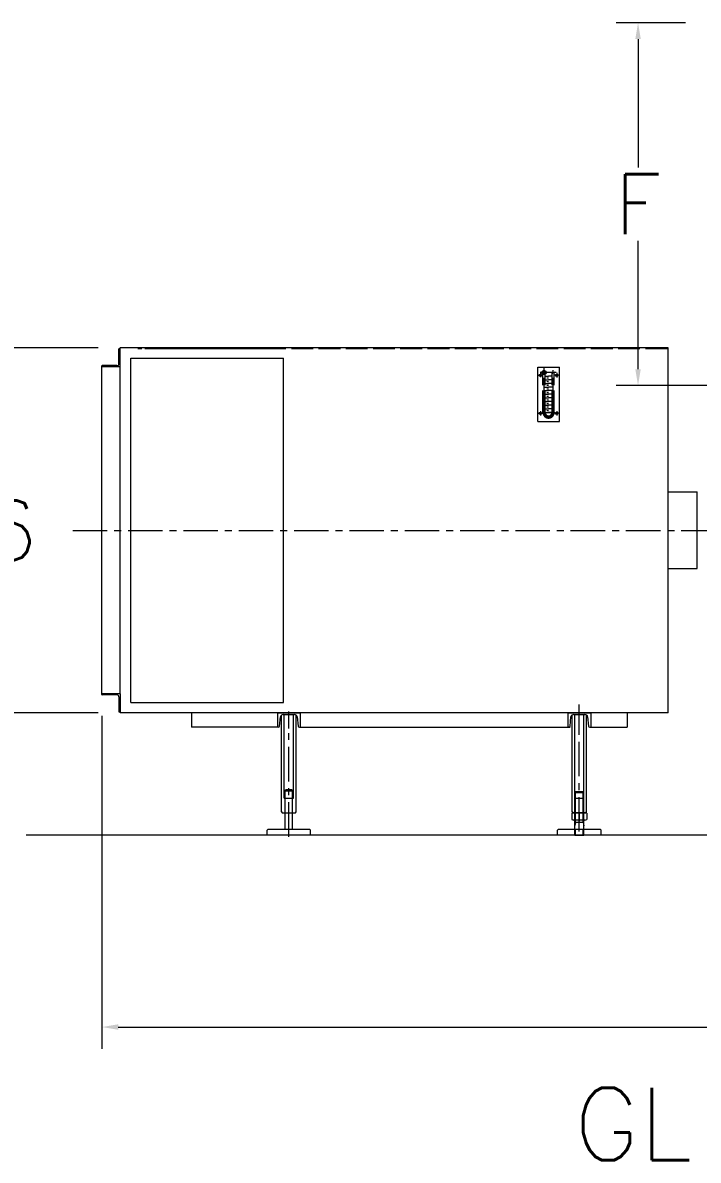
# Model space of a CAD drawing. Header units: millimetres. Extents: x 1925 to 561113, y 7411 to 433459.
# Drawn here: x 411635 to 458889, y 142071 to 221721 of the extents above; entities that cross this region are included whole.
import ezdxf

# ---------------------------------------------------------------- set-up
doc = ezdxf.new("R2010")
doc.units = ezdxf.units.MM
doc.header["$LTSCALE"] = 25.4
for name, pattern in [('ACAD_ISO02W100', [15, 12, -3]), ('CENTER', [50.8, 31.75, -6.35, 6.35, -6.35]), ('EB_DASHDOT', [39, 30, -3, 3, -3])]:
    doc.linetypes.add(name, pattern=pattern)
doc.layers.get('Defpoints').update_dxf_attribs({"lineweight": 5})
for name, color, linetype, lineweight in [('CAXA0', 7, 'Continuous', 5), ('CAXA1', 5, 'CENTER', 5), ('CAXA3', 7, 'Continuous', 5), ('虚线', 6, 'ACAD_ISO02W100', 5)]:
    doc.layers.add(name, color=color, linetype=linetype, lineweight=lineweight)
doc.styles.add('Roman', font='romans')
doc.styles.get("Standard").update_dxf_attribs({"font": 'arial.ttf'})
doc.dimstyles.new('ISO-25', dxfattribs={"dimscale": 30, "dimtxt": 38.1, "dimasz": 38.1, "dimexe": 50.8, "dimexo": 50.8, "dimgap": 15.875, "dimtad": 1, "dimtih": 1, "dimtoh": 1, "dimdec": 1, "dimlfac": 0.03937, "dimdsep": 46, "dimtxsty": 'Standard', "dimcen": 63.5, "dimclrd": 7, "dimclre": 7, "dimclrt": 7, "dimadec": 0, "dimazin": 0, "dimtfac": 1, "dimtdec": 1, "dimtmove": 0, "dimatfit": 3, "dimfxl": 25.4, "dimlwd": 5, "dimlwe": 5, "dimarcsym": 0})

# ---------------------------------------------------------------- blocks, each defined once
blk = doc.blocks.new('*D13')
at = {"color": 7, "linetype": 'Continuous', "lineweight": 5, "transparency": 16777216}
for p, q in [((416916, 198957), (403941, 198957)), ((405465, 197814), (405465, 188752)), ((405465, 174548), (405465, 183609)), ((416916, 173405), (403941, 173405))]:
    blk.add_line(p, q, dxfattribs=at)
at = {"color": 7, "transparency": 16777216}
for points in [[(405274, 197814), (405655, 197814), (405465, 198957)], [(405274, 174548), (405655, 174548), (405465, 173405)]]:
    blk.add_solid(points, dxfattribs=at)
at = {"layer": 'Defpoints', "color": 0, "transparency": 16777216}
for p in [(418440, 198957), (405465, 173405), (418440, 173405)]:
    blk.add_point(p, dxfattribs=at)
at = {"color": 7, "lineweight": 5, "transparency": 16777216, "insert": (405465, 186181), "char_height": 4191, "attachment_point": 5, "style": 'Roman'}
blk.add_mtext('1006', dxfattribs=at)
blk = doc.blocks.new('*D26')
at = {"color": 7, "linetype": 'Continuous', "lineweight": 5, "transparency": 16777216}
for p, q in [((511086, 174731), (511086, 149874)), ((417170, 173201), (417170, 149874)), ((418313, 151398), (509943, 151398))]:
    blk.add_line(p, q, dxfattribs=at)
at = {"color": 7, "transparency": 16777216}
for points in [[(418313, 151589), (418313, 151208), (417170, 151398)], [(509943, 151589), (509943, 151208), (511086, 151398)]]:
    blk.add_solid(points, dxfattribs=at)
at = {"layer": 'Defpoints', "color": 0, "transparency": 16777216}
for p in [(511086, 176255), (417170, 174725), (511086, 151398)]:
    blk.add_point(p, dxfattribs=at)
at = {"color": 7, "lineweight": 5, "transparency": 16777216, "insert": (464128, 153970), "char_height": 4191, "attachment_point": 5, "style": 'Roman'}
blk.add_mtext('B', dxfattribs=at)
blk = doc.blocks.new('*D23')
at = {"color": 7, "linetype": 'Continuous', "lineweight": 5, "transparency": 16777216}
for p, q in [((457995, 221721), (453155, 221721)), ((454679, 220578), (454679, 211593)), ((454679, 197464), (454679, 206449)), ((459982, 196321), (453155, 196321))]:
    blk.add_line(p, q, dxfattribs=at)
at = {"color": 7, "transparency": 16777216}
for points in [[(454488, 220578), (454869, 220578), (454679, 221721)], [(454488, 197464), (454869, 197464), (454679, 196321)]]:
    blk.add_solid(points, dxfattribs=at)
at = {"layer": 'Defpoints', "color": 0, "transparency": 16777216}
for p in [(459519, 221721), (454679, 196321), (461506, 196321)]:
    blk.add_point(p, dxfattribs=at)
at = {"color": 7, "lineweight": 5, "transparency": 16777216, "insert": (454679, 209021), "char_height": 4191, "attachment_point": 5, "style": 'Roman'}
blk.add_mtext('F', dxfattribs=at)

msp = doc.modelspace()

# ---------------------------------------------------------------- linework, layer by layer
at = {"color": 7, "lineweight": 5}
for p, q in [((418439.97, 174725.34), (418439.97, 198956.89)), ((456793.9, 198956.89), (418439.97, 198956.89)), ((420263.71, 198956.89), (418439.97, 198956.89)), ((423176.28, 198956.89), (423176.28, 198958.41)), ((456793.9, 173398.19), (456793.9, 198950.54)), ((417169.98, 174725.34), (417169.98, 197636.1)), ((419201.21, 174115.74), (419201.21, 198245.69)), ((419201.21, 198245.69), (429869.18, 198245.69)), ((429869.18, 174115.74), (429869.18, 198245.69)), ((447659.66, 194054.7), (447659.66, 197610.7)), ((447659.66, 194054.7), (447659.66, 197610.7)), ((447659.66, 193800.7), (447659.66, 197610.7)), ((447659.66, 197610.7), (449183.66, 197610.7)), ((449183.66, 193800.7), (449183.66, 197610.7)), ((447659.66, 193800.7), (449183.66, 193800.7)), ((456793.9, 188880.33), (458825.85, 188880.33)), ((458825.85, 183495.54), (458825.85, 188880.33)), ((456793.9, 183495.54), (458825.85, 183495.54)), ((418439.97, 174725.34), (418439.97, 173404.54)), ((419201.21, 174115.74), (429869.18, 174115.74)), ((422528.58, 173404.54), (418439.97, 173404.54)), ((456793.9, 173404.54), (422528.58, 173404.54)), ((430004.59, 173404.54), (422655.58, 173404.54)), ((423430.53, 173405.71), (423430.53, 172389.71)), ((429742.17, 166456.61), (429742.17, 173244.59)), ((429932.67, 167421.81), (429932.67, 173283.79)), ((430567.67, 167421.81), (430567.67, 173283.79)), ((430758.17, 166456.61), (430758.17, 173244.97)), ((450062.13, 166456.61), (450062.13, 173244.59)), ((450252.63, 167421.81), (450252.63, 173283.79)), ((450887.63, 167421.81), (450887.63, 173283.79)), ((451078.13, 166456.61), (451078.13, 173244.97)), ((453910.47, 173405.71), (453910.47, 172389.71)), ((429508.76, 172389.71), (423430.53, 172389.71)), ((430992.07, 172389.71), (449925.24, 172389.71)), ((451370.47, 172389.71), (453910.47, 172389.71)), ((429932.67, 167421.81), (430567.67, 167421.81)), ((429996.17, 167948.96), (430046.97, 167999.76)), ((429996.17, 165231.17), (429996.17, 167948.96)), ((429996.17, 167948.96), (430504.17, 167948.96)), ((430453.37, 167999.76), (430046.97, 167999.76)), ((430504.17, 167948.96), (430453.37, 167999.76)), ((430504.17, 165231.17), (430504.17, 167948.96)), ((450252.63, 167421.81), (450887.63, 167421.81)), ((450265.33, 164818.42), (450265.33, 167828.31)), ((450836.83, 167866.41), (450303.43, 167866.41)), ((450874.93, 164818.42), (450874.93, 167828.31)), ((429742.17, 166456.61), (429792.97, 166405.81)), ((429792.97, 166405.81), (430707.37, 166405.81)), ((430707.37, 166405.81), (430758.17, 166456.61)), ((450062.13, 166456.61), (450112.93, 166405.81)), ((450112.93, 166405.81), (451027.33, 166405.81)), ((450874.93, 165713.77), (450265.33, 165713.77)), ((451027.33, 166405.81), (451078.13, 166456.61)), ((428726.17, 165180.37), (428776.97, 165231.17)), ((428726.17, 164824.77), (428726.17, 165180.37)), ((431723.36, 165231.17), (428776.97, 165231.17)), ((431723.36, 165231.17), (431774.16, 165180.37)), ((431774.16, 164824.77), (431774.16, 165180.37)), ((449046.13, 165180.37), (449096.93, 165231.17)), ((449046.13, 164824.77), (449046.13, 165180.37)), ((452043.32, 165231.17), (449096.93, 165231.17)), ((452043.32, 165231.17), (452094.12, 165180.37)), ((452094.12, 164824.77), (452094.12, 165180.37)), ((513689.78, 164824.77), (411866.06, 164824.77)), ((431774.16, 164824.77), (428726.17, 164824.77)), ((452094.12, 164824.77), (449046.13, 164824.77)), ((450874.93, 164818.42), (450265.33, 164818.42))]:
    msp.add_line(p, q, dxfattribs=at)
for centre, radius in [((447850.16, 197039.2), 82.55), ((448739.16, 197229.7), 76.2), ((448993.16, 197039.2), 82.55), ((447850.16, 194372.2), 82.55), ((448993.16, 194372.2), 82.55)]:
    msp.add_circle(centre, radius, dxfattribs=at)
at = {"layer": 'CAXA0', "color": 7, "lineweight": 5}
for p, q in [((418363.77, 197852), (418363.77, 198880.69)), ((418439.97, 198906.09), (418389.17, 198906.09)), ((418439.97, 197636.1), (418439.97, 198906.09)), ((417169.98, 197636.1), (417169.98, 197686.9)), ((418439.97, 197636.1), (417169.98, 197636.1)), ((418224.08, 197712.3), (417195.38, 197712.3)), ((418439.97, 174725.34), (417169.98, 174725.34)), ((417169.98, 174725.34), (417169.98, 174674.54)), ((418224.08, 174649.14), (417195.38, 174649.14)), ((418363.77, 174509.44), (418363.77, 173480.74)), ((418439.97, 174725.34), (418439.97, 173455.34)), ((418439.97, 173455.34), (418389.17, 173455.34)), ((429450.32, 173405.71), (431050.51, 173405.71)), ((429450.32, 173405.71), (429450.32, 172389.71)), ((429604.8, 172476.63), (429668.36, 173112.25)), ((429857.92, 173283.79), (430642.91, 173283.79)), ((430832.46, 173112.25), (430896.02, 172476.63)), ((431050.51, 173405.71), (431050.51, 172389.71)), ((449770.27, 173405.71), (451370.47, 173405.71)), ((449770.27, 173405.71), (449770.27, 172389.71)), ((449924.76, 172476.63), (449988.32, 173112.25)), ((450177.88, 173283.79), (450962.87, 173283.79)), ((451152.42, 173112.25), (451215.98, 172476.63)), ((451370.47, 173405.71), (451370.47, 172389.71)), ((429508.76, 172389.71), (429450.32, 172389.71)), ((430992.07, 172389.71), (431050.51, 172389.71)), ((449828.72, 172389.71), (449770.27, 172389.71)), ((451312.03, 172389.71), (451370.47, 172389.71)), ((450042.2, 166366.89), (450042.2, 165931.66)), ((450966.07, 166405.81), (450174.18, 166405.81)), ((450966.07, 165892.74), (450174.18, 165892.74)), ((450306.16, 165931.66), (450306.16, 166366.89)), ((450834.09, 165931.66), (450834.09, 166366.89)), ((451098.06, 166366.89), (451098.06, 165931.66))]:
    msp.add_line(p, q, dxfattribs=at)
for centre, radius, start, end in [((418389.17, 198880.69), 25.4, 90, 180), ((417195.38, 197686.9), 25.4, 90, 180), ((418224.08, 197852), 139.7, 270, 0), ((417195.38, 174674.54), 25.4, 180, 270), ((418224.08, 174509.44), 139.7, 0, 90), ((418389.17, 173480.74), 25.4, 180, 270), ((429857.92, 173093.29), 190.5, 90, 174.2894069), ((430642.91, 173093.29), 190.5, 5.7105931, 90), ((450177.88, 173093.29), 190.5, 90, 174.2894069), ((450962.87, 173093.29), 190.5, 5.7105931, 90), ((429508.76, 172486.23), 96.52, 270, 354.2894069), ((430992.07, 172486.23), 96.52, 185.7105931, 270), ((449828.72, 172486.23), 96.52, 270, 354.2894069), ((451312.03, 172486.23), 96.52, 185.7105931, 270), ((450174.18, 166162.62), 243.2, 57.1327678, 122.8672322), ((450174.18, 166135.93), 243.2, 237.1327678, 302.8672322), ((450570.13, 165491.42), 914.4, 73.2213451, 106.7786549), ((450570.13, 166807.13), 914.4, 253.2213451, 286.7786549), ((450966.07, 166162.62), 243.2, 57.1327678, 122.8672322), ((450966.07, 166135.93), 243.2, 237.1327678, 302.8672322)]:
    msp.add_arc(centre, radius, start, end, dxfattribs=at)
at = {"layer": 'CAXA1', "linetype": 'CENTER', "lineweight": 5, "ltscale": 3}
for p, q in [((448104.16, 194435.7), (448104.16, 197610.7)), ((447691.41, 197039.2), (448008.91, 197039.2)), ((448960.13, 197229.7), (447833.92, 197229.7)), ((447850.16, 197210.65), (447850.16, 196893.15)), ((448168.93, 196975.7), (448422.93, 196975.7)), ((448295.93, 196848.7), (448422.93, 196848.7)), ((448674.39, 196975.7), (448420.39, 196975.7)), ((448739.16, 194435.7), (448739.16, 197398.54)), ((449151.91, 197039.2), (448834.41, 197039.2)), ((448993.16, 197210.65), (448993.16, 196893.15)), ((448993.16, 197197.95), (448993.16, 196880.45)), ((448168.45, 196721.7), (448422.45, 196721.7)), ((448168.45, 196467.7), (448422.45, 196467.7)), ((448168.45, 196213.7), (448422.45, 196213.7)), ((448168.45, 195959.7), (448422.45, 195959.7)), ((448295.45, 196594.7), (448422.45, 196594.7)), ((448295.45, 196340.7), (448422.45, 196340.7)), ((448295.45, 196086.7), (448422.45, 196086.7)), ((448674.86, 196721.7), (448420.86, 196721.7)), ((448674.86, 196467.7), (448420.86, 196467.7)), ((448674.86, 196213.7), (448420.86, 196213.7)), ((448674.86, 195959.7), (448420.86, 195959.7)), ((448168.45, 195705.7), (448422.45, 195705.7)), ((448168.45, 195451.7), (448422.45, 195451.7)), ((448168.45, 195197.7), (448422.45, 195197.7)), ((448295.45, 195832.7), (448422.45, 195832.7)), ((448295.45, 195578.7), (448422.45, 195578.7)), ((448295.45, 195324.7), (448422.45, 195324.7)), ((448674.86, 195705.7), (448420.86, 195705.7)), ((448674.86, 195451.7), (448420.86, 195451.7)), ((448674.86, 195197.7), (448420.86, 195197.7)), ((447691.41, 194372.2), (448008.91, 194372.2)), ((447850.16, 194530.95), (447850.16, 194213.45)), ((447989.86, 194435.7), (448853.46, 194435.7)), ((448168.45, 194943.7), (448422.45, 194943.7)), ((448168.45, 194689.7), (448422.45, 194689.7)), ((448168.45, 194435.7), (448422.45, 194435.7)), ((448295.45, 195070.7), (448422.45, 195070.7)), ((448295.45, 194816.7), (448422.45, 194816.7)), ((448295.45, 194562.7), (448422.45, 194562.7)), ((448674.86, 194943.7), (448420.86, 194943.7)), ((448674.86, 194689.7), (448420.86, 194689.7)), ((448674.86, 194435.7), (448420.86, 194435.7)), ((449151.91, 194372.2), (448834.41, 194372.2)), ((448993.16, 194530.95), (448993.16, 194213.45)), ((415126.56, 186160.81), (514393.94, 186160.81)), ((450570.03, 173404.48), (450570.03, 173979.3)), ((450570.13, 165084.57), (450570.13, 173979.3)), ((430250.17, 164728.25), (430250.17, 173320.98))]:
    msp.add_line(p, q, dxfattribs=at)
at = {"layer": 'CAXA1', "linetype": 'EB_DASHDOT', "lineweight": 5}
for p, q in [((430250.41, 172313.51), (430250.41, 173481.91)), ((450570.37, 172313.51), (450570.37, 173481.91)), ((450570.13, 166444.74), (450570.13, 165816.54))]:
    msp.add_line(p, q, dxfattribs=at)
at = {"layer": 'CAXA1', "linetype": 'CENTER', "lineweight": 5, "ltscale": 3}
msp.add_arc((448421.66, 194435.7), 317.5, 180, 0, dxfattribs=at)
at = {"layer": 'CAXA3', "color": 7, "linetype": 'Continuous', "lineweight": 5}
for p, q in [((450265.33, 167828.31), (450303.43, 167866.41)), ((450265.33, 167828.31), (450874.93, 167828.31)), ((450306.6, 165713.77), (450306.6, 167866.41)), ((450833.65, 165713.77), (450833.65, 167866.41)), ((450874.93, 167828.31), (450836.83, 167866.41)), ((450306.6, 165713.77), (450265.33, 165512.92)), ((450833.65, 165713.77), (450874.93, 165497.56)), ((450306.6, 164818.42), (450306.6, 165231.17)), ((450833.65, 164818.42), (450833.65, 165231.17))]:
    msp.add_line(p, q, dxfattribs=at)
at = {"layer": '虚线', "color": 7, "lineweight": 5, "ltscale": 5}
for p, q in [((429488.21, 198880.69), (419684.57, 198880.69)), ((428950.49, 198880.69), (420166.43, 198880.69)), ((456717.7, 198880.69), (429488.21, 198880.69)), ((448027.96, 194435.7), (448027.96, 197229.7)), ((448180.36, 194435.7), (448180.36, 197229.7)), ((448662.96, 194435.7), (448662.96, 197229.7)), ((448815.36, 194435.7), (448815.36, 197229.7)), ((417169.98, 174674.54), (417169.98, 174725.34)), ((418414.57, 175064.56), (418414.57, 175065.35))]:
    msp.add_line(p, q, dxfattribs=at)
for radius in [142.24, 76.2]:
    msp.add_circle((448104.16, 197229.7), radius, dxfattribs=at)
for radius in [393.7, 241.3]:
    msp.add_arc((448421.66, 194435.7), radius, 180, 0, dxfattribs=at)

# ---------------------------------------------------------------- texts
at = {"color": 7, "linetype": 'Continuous', "lineweight": 5, "insert": (450189.52, 147151.04), "char_height": 5080, "attachment_point": 1, "style": 'Roman'}
msp.add_mtext_dynamic_manual_height_columns('GL1-WX-01', width=82403.9018, gutter_width=25.4, heights=[0], dxfattribs=at)

# ---------------------------------------------------------------- dimensions: what is measured, and where the dimension line sits
at = {"color": 7, "lineweight": 5}
dim = msp.add_linear_dim(base=(454678.95, 196320.78), p1=(459519.48, 221720.73), p2=(461506.38, 196320.78), angle=90, text='F', dimstyle='ISO-25', override={"dimscale": 30, "dimtxt": 139.7, "dimpost": '\\X', "dimtxsty": 'Roman', "dimtmove": 1}, dxfattribs=at)
dim.commit()
dim.dimension.update_dxf_attribs({"geometry": '*D23', "text_midpoint": (454678.95, 209020.75)})
dim = msp.add_linear_dim(base=(405464.52, 173404.54), p1=(418439.97, 198956.89), p2=(418439.97, 173404.54), angle=90, dimstyle='ISO-25', override={"dimscale": 30, "dimtxt": 139.7, "dimpost": '\\X', "dimtxsty": 'Roman', "dimtmove": 1}, dxfattribs=at)
dim.commit()
dim.dimension.update_dxf_attribs({"geometry": '*D13', "text_midpoint": (405464.52, 186180.72)})
dim = msp.add_linear_dim(base=(511086.47, 151398.33), p1=(417169.98, 174725.34), p2=(511086.47, 176254.74), text='B', dimstyle='ISO-25', override={"dimscale": 30, "dimtxt": 139.7, "dimpost": '\\X', "dimtxsty": 'Roman', "dimtmove": 1}, dxfattribs=at)
dim.commit()
dim.dimension.update_dxf_attribs({"geometry": '*D26', "text_midpoint": (464128.22, 151398.33), "dimtype": 160})

doc.saveas('drawing.dxf')
